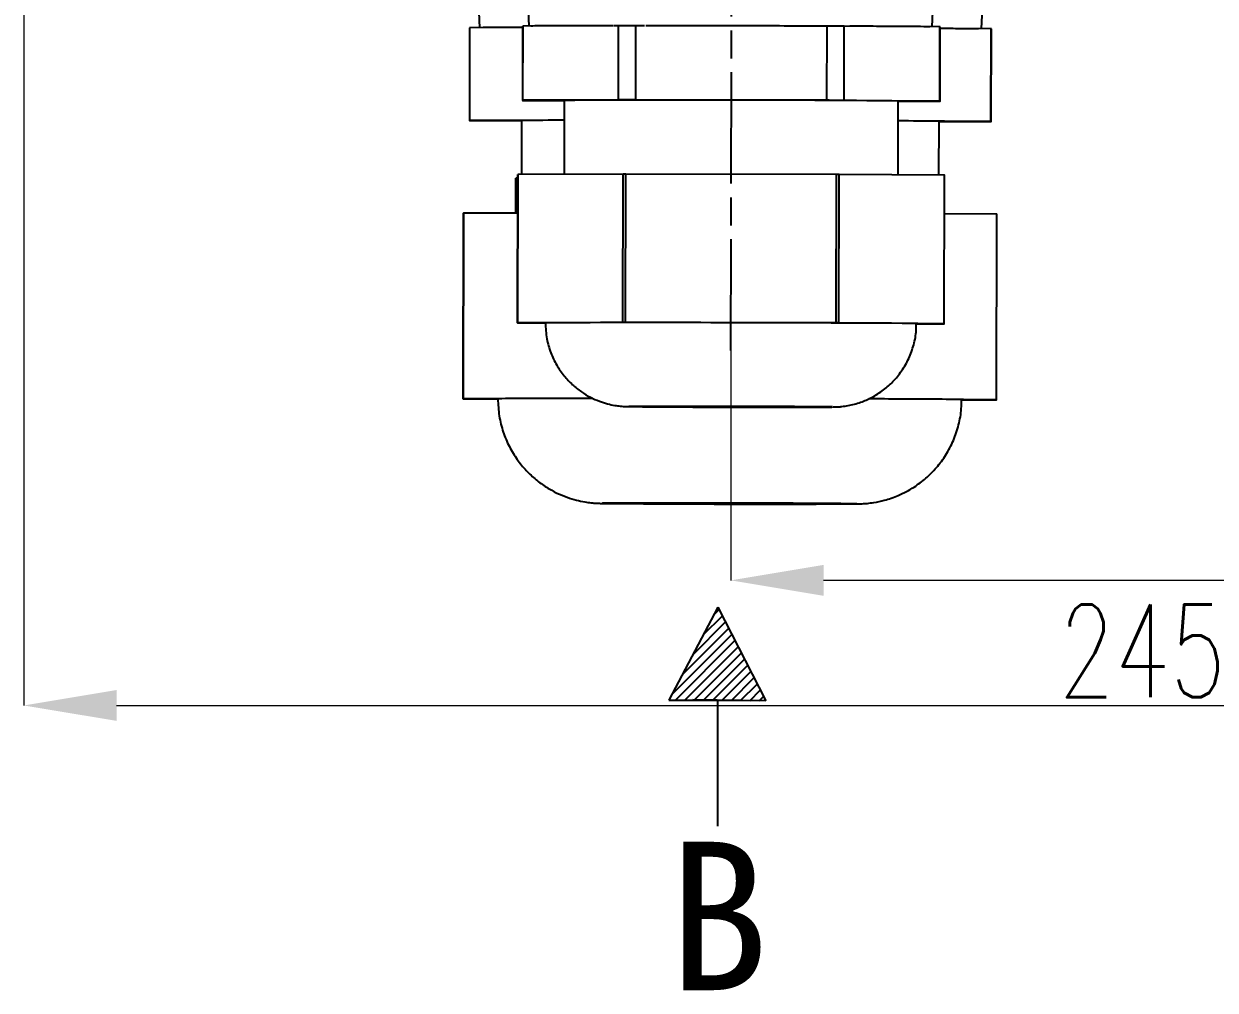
# Model space of a CAD drawing. Header units: millimetres. Extents: x 2462 to 4142, y 835 to 2023.
# Drawn here: x 2825.9 to 2954.3, y 1547.4 to 1651.6 of the extents above; entities that cross this region are included whole.
import ezdxf

# ---------------------------------------------------------------- set-up
doc = ezdxf.new("R2010")
doc.units = ezdxf.units.MM
doc.linetypes.add('AM_ISO08W050', pattern=[18, 12, -1.5, 3, -1.5])
for name, color, linetype, lineweight in [('AM_7', 4, 'AM_ISO08W050', 25), ('文字', 7, 'Continuous', 13), ('标注', 3, 'Continuous', 13)]:
    doc.layers.add(name, color=color, linetype=linetype, lineweight=lineweight)
doc.layers.add('layer 1', color=7, linetype='Continuous')
doc.styles.add('SLDTEXTSTYLE1', font='txt.shx', dxfattribs={"width": 0.7, "bigfont": 'gbcbig.shx'})
doc.styles.add('STYLE1', font='txt.shx', dxfattribs={"width": 0.8, "height": 3, "bigfont": 'hzdx.shx'})
doc.dimstyles.new('SLDDIMSTYLE12$0', dxfattribs={"dimtxt": 12, "dimasz": 10, "dimexe": 0, "dimexo": 0.0625, "dimgap": 0.875, "dimtad": 1, "dimdec": 1, "dimlfac": 1.8, "dimrnd": 1e-09, "dimzin": 12, "dimdsep": 46, "dimtxsty": 'SLDTEXTSTYLE1', "dimcen": 0.09, "dimdle": 8.16, "dimclrd": 3, "dimclre": 3, "dimadec": 0, "dimazin": 3, "dimtfac": 1, "dimtdec": 1, "dimtofl": 0, "dimtmove": 0, "dimatfit": 3, "dimfxl": 0, "dimfrac": 2, "dimtolj": 1, "dimlwd": 5, "dimlwe": 5, "dimarcsym": 0})

# ---------------------------------------------------------------- blocks, each defined once
blk = doc.blocks.new('*D27')
at = {"layer": 'Defpoints', "color": 0, "transparency": 16777216}
for p in [(2825.87, 1725.76), (3069.14, 1591.68), (3069.14, 1578.14)]:
    blk.add_point(p, dxfattribs=at)
at = {"layer": '标注', "color": 3, "lineweight": 5, "transparency": 16777216}
blk.add_line((2825.87, 1725.7), (2825.87, 1578.14), dxfattribs=at)
at = {"layer": '标注', "color": 3, "linetype": 'Continuous', "lineweight": 5, "transparency": 16777216}
for p, q in [((3069.14, 1591.62), (3069.14, 1578.14)), ((2835.87, 1578.14), (3059.14, 1578.14))]:
    blk.add_line(p, q, dxfattribs=at)
at = {"layer": '标注', "color": 3, "transparency": 16777216}
for points in [[(2835.87, 1579.81), (2835.87, 1576.48), (2825.87, 1578.14)], [(3059.14, 1579.81), (3059.14, 1576.48), (3069.14, 1578.14)]]:
    blk.add_solid(points, dxfattribs=at)
at = {"layer": '标注', "color": 0, "transparency": 16777216, "insert": (2946.44, 1584.02), "char_height": 10, "attachment_point": 5, "style": 'SLDTEXTSTYLE1'}
blk.add_mtext('\\A1;245', dxfattribs=at)
blk = doc.blocks.new('*D28')
at = {"layer": 'Defpoints', "color": 0, "transparency": 16777216}
for p in [(3069.18, 1643.32), (2902.09, 1619.41), (2902.09, 1591.63)]:
    blk.add_point(p, dxfattribs=at)
at = {"layer": '标注', "color": 3, "lineweight": 5, "transparency": 16777216}
blk.add_line((3069.18, 1643.26), (3069.18, 1591.63), dxfattribs=at)
at = {"layer": '标注', "color": 3, "linetype": 'Continuous', "lineweight": 5, "transparency": 16777216}
for p, q in [((2902.09, 1619.35), (2902.09, 1591.63)), ((3059.18, 1591.63), (2912.09, 1591.63))]:
    blk.add_line(p, q, dxfattribs=at)
at = {"layer": '标注', "color": 3, "transparency": 16777216}
for points in [[(2912.09, 1593.3), (2912.09, 1589.96), (2902.09, 1591.63)], [(3059.18, 1593.3), (3059.18, 1589.96), (3069.18, 1591.63)]]:
    blk.add_solid(points, dxfattribs=at)
at = {"layer": '标注', "color": 0, "transparency": 16777216, "insert": (2985.64, 1597.51), "char_height": 10, "attachment_point": 5, "style": 'SLDTEXTSTYLE1'}
blk.add_mtext('\\A1;160', dxfattribs=at)

msp = doc.modelspace()

# ---------------------------------------------------------------- hatches: boundary and pattern name
at = {"layer": 'layer 1'}
h = msp.add_hatch(dxfattribs=at)
h.set_pattern_fill('ANSI31', color=256, scale=0.225)
h.set_pattern_definition([(45, (-4216.9715, 2788.30475), (-0.50513941, 0.50513941), [])])
h.paths.add_polyline_path([(2900.7, 1588.741), (2895.42, 1578.705), (2900.632, 1578.705), (2905.842, 1578.634)])

# ---------------------------------------------------------------- linework, layer by layer
at = {"color": 7, "linetype": 'Continuous', "lineweight": 25}
for p, q in [((2879.9, 1661.389), (2880.317, 1651.394)), ((2923.785, 1651.314), (2924.24, 1661.306)), ((2929.115, 1651.118), (2929.57, 1661.107)), ((2874.69, 1658.341), (2874.987, 1651.22)), ((2873.926, 1651.212), (2873.907, 1641.212)), ((2873.939, 1641.216), (2873.958, 1651.216)), ((2879.653, 1651.237), (2873.958, 1651.216)), ((2879.653, 1651.389), (2879.638, 1643.389)), ((2879.664, 1643.392), (2879.679, 1651.392)), ((2889.435, 1651.427), (2879.679, 1651.392)), ((2889.987, 1651.429), (2889.504, 1651.427)), ((2889.972, 1643.429), (2889.987, 1651.429)), ((2891.831, 1643.429), (2891.846, 1651.429)), ((2892.777, 1651.427), (2891.846, 1651.429)), ((2911.161, 1651.392), (2892.941, 1651.427)), ((2912.461, 1651.39), (2911.325, 1651.392)), ((2912.446, 1643.39), (2912.461, 1651.39)), ((2914.305, 1643.383), (2914.32, 1651.383)), ((2924.628, 1651.307), (2914.32, 1651.383)), ((2924.613, 1643.308), (2924.628, 1651.307)), ((2924.638, 1643.304), (2924.653, 1651.304)), ((2930.144, 1651.111), (2924.653, 1651.151)), ((2930.125, 1641.111), (2930.144, 1651.111)), ((2930.157, 1641.107), (2930.176, 1651.106)), ((2889.972, 1643.429), (2879.664, 1643.392)), ((2879.664, 1643.385), (2884.138, 1643.352)), ((2884.138, 1643.38), (2884.123, 1635.408)), ((2912.446, 1643.39), (2891.831, 1643.429)), ((2924.613, 1643.308), (2914.305, 1643.383)), ((2920.123, 1635.34), (2920.138, 1643.313)), ((2920.138, 1643.285), (2924.613, 1643.301)), ((2884.134, 1641.253), (2873.939, 1641.216)), ((2873.939, 1641.208), (2879.532, 1641.167)), ((2879.532, 1641.202), (2879.521, 1635.392)), ((2930.125, 1641.111), (2920.134, 1641.184)), ((2924.521, 1635.308), (2924.532, 1641.117)), ((2924.532, 1641.082), (2930.125, 1641.102)), ((2878.917, 1635.012), (2878.909, 1631.234)), ((2878.91, 1631.234), (2878.917, 1635.012)), ((2879.123, 1635.013), (2878.917, 1635.012)), ((2879.123, 1635.39), (2879.093, 1619.39)), ((2879.094, 1619.39), (2879.124, 1635.39)), ((2890.482, 1635.431), (2879.124, 1635.39)), ((2890.452, 1619.431), (2890.482, 1635.431)), ((2890.735, 1619.431), (2890.765, 1635.431)), ((2913.481, 1635.388), (2890.765, 1635.431)), ((2913.451, 1619.388), (2913.481, 1635.388)), ((2913.735, 1619.387), (2913.765, 1635.387)), ((2925.123, 1635.304), (2913.765, 1635.387)), ((2925.093, 1619.304), (2925.123, 1635.304)), ((2925.093, 1619.303), (2925.123, 1635.303)), ((2873.264, 1631.213), (2873.226, 1611.214)), ((2873.227, 1611.214), (2873.264, 1631.214)), ((2879.115, 1631.235), (2873.264, 1631.214)), ((2930.763, 1631.106), (2925.115, 1631.147)), ((2930.725, 1611.106), (2930.763, 1631.106)), ((2930.726, 1611.106), (2930.763, 1631.105)), ((2884.773, 1619.411), (2879.094, 1619.39)), ((2890.452, 1619.431), (2884.773, 1619.411)), ((2902.093, 1619.41), (2890.735, 1619.431)), ((2913.451, 1619.388), (2902.093, 1619.41)), ((2879.094, 1619.389), (2882.094, 1619.367)), ((2919.414, 1619.345), (2913.735, 1619.387)), ((2925.093, 1619.304), (2919.414, 1619.345)), ((2922.053, 1619.292), (2925.093, 1619.303)), ((2880.325, 1611.24), (2873.227, 1611.214)), ((2873.227, 1611.213), (2876.977, 1611.185)), ((2887.203, 1611.264), (2880.325, 1611.24)), ((2923.627, 1611.158), (2916.935, 1611.207)), ((2930.725, 1611.106), (2923.627, 1611.158)), ((2926.934, 1611.091), (2930.725, 1611.105)), ((2891.105, 1610.37), (2891.076, 1610.367)), ((2891.076, 1610.367), (2891.219, 1610.361)), ((2888.255, 1599.939), (2888.205, 1599.935))]:
    msp.add_line(p, q, dxfattribs=at)
at = {"color": 7, "linetype": 'Continuous', "lineweight": 25, "flags": 128}
for points in [[(2891.846, 1651.429), (2891.608, 1651.429), (2891.371, 1651.429), (2891.137, 1651.429), (2890.903, 1651.429), (2890.672, 1651.429), (2890.442, 1651.429), (2890.213, 1651.429), (2889.987, 1651.429)], [(2914.32, 1651.383), (2914.093, 1651.384), (2913.865, 1651.385), (2913.635, 1651.386), (2913.403, 1651.387), (2913.17, 1651.387), (2912.935, 1651.388), (2912.699, 1651.389), (2912.461, 1651.39)], [(2879.664, 1643.392), (2879.653, 1643.391), (2879.645, 1643.39), (2879.64, 1643.39), (2879.638, 1643.389), (2879.64, 1643.388), (2879.645, 1643.387), (2879.653, 1643.386), (2879.664, 1643.385)], [(2891.831, 1643.429), (2891.593, 1643.429), (2891.356, 1643.429), (2891.122, 1643.429), (2890.888, 1643.429), (2890.657, 1643.429), (2890.427, 1643.429), (2890.198, 1643.429), (2889.972, 1643.429)], [(2914.305, 1643.383), (2914.078, 1643.384), (2913.85, 1643.385), (2913.62, 1643.386), (2913.388, 1643.387), (2913.155, 1643.387), (2912.92, 1643.388), (2912.684, 1643.389), (2912.446, 1643.39)], [(2924.613, 1643.301), (2924.624, 1643.302), (2924.632, 1643.302), (2924.637, 1643.303), (2924.638, 1643.304), (2924.637, 1643.305), (2924.632, 1643.306), (2924.624, 1643.307), (2924.613, 1643.308)], [(2873.939, 1641.216), (2873.925, 1641.215), (2873.915, 1641.214), (2873.909, 1641.213), (2873.907, 1641.212), (2873.909, 1641.211), (2873.915, 1641.21), (2873.925, 1641.209), (2873.939, 1641.208)], [(2930.125, 1641.102), (2930.139, 1641.103), (2930.149, 1641.104), (2930.155, 1641.105), (2930.157, 1641.107), (2930.155, 1641.108), (2930.149, 1641.109), (2930.139, 1641.11), (2930.125, 1641.111)], [(2890.765, 1635.431), (2890.73, 1635.431), (2890.694, 1635.431), (2890.659, 1635.431), (2890.623, 1635.431), (2890.588, 1635.431), (2890.552, 1635.431), (2890.517, 1635.431), (2890.482, 1635.431)], [(2913.765, 1635.387), (2913.73, 1635.387), (2913.694, 1635.387), (2913.659, 1635.387), (2913.623, 1635.388), (2913.588, 1635.388), (2913.552, 1635.388), (2913.517, 1635.388), (2913.481, 1635.388)], [(2890.735, 1619.431), (2890.7, 1619.431), (2890.664, 1619.431), (2890.629, 1619.431), (2890.593, 1619.431), (2890.558, 1619.431), (2890.522, 1619.431), (2890.487, 1619.431), (2890.452, 1619.431)], [(2913.735, 1619.387), (2913.699, 1619.387), (2913.664, 1619.387), (2913.629, 1619.388), (2913.593, 1619.388), (2913.558, 1619.388), (2913.522, 1619.388), (2913.487, 1619.388), (2913.451, 1619.388)], [(2922.093, 1619.309), (2922.093, 1619.309), (2921.922, 1619.318), (2921.412, 1619.327), (2920.571, 1619.336), (2919.414, 1619.345)], [(2891.859, 1610.366), (2892.044, 1610.359), (2892.591, 1610.352), (2893.481, 1610.345), (2894.682, 1610.338), (2896.15, 1610.332), (2897.832, 1610.325), (2899.667, 1610.32), (2901.59, 1610.315), (2903.53, 1610.312), (2905.418, 1610.31), (2907.185, 1610.309), (2908.767, 1610.31), (2910.107, 1610.312), (2911.158, 1610.315), (2911.88, 1610.319), (2912.247, 1610.324), (2912.247, 1610.331), (2911.88, 1610.337), (2911.158, 1610.344), (2910.108, 1610.351), (2908.767, 1610.358), (2907.185, 1610.365), (2905.418, 1610.371), (2903.53, 1610.376), (2901.59, 1610.38), (2899.667, 1610.382), (2897.832, 1610.384), (2896.15, 1610.384), (2894.682, 1610.383), (2893.481, 1610.38), (2892.591, 1610.376), (2892.044, 1610.372), (2891.859, 1610.366)], [(2912.943, 1610.321), (2913.032, 1610.323), (2913.047, 1610.329)], [(2888.205, 1599.935), (2888.383, 1599.928), (2888.465, 1599.927)], [(2889.183, 1599.934), (2889.367, 1599.926), (2889.913, 1599.919), (2890.805, 1599.911), (2892.018, 1599.903), (2893.517, 1599.895), (2895.259, 1599.888), (2897.193, 1599.881), (2899.264, 1599.875), (2901.413, 1599.87), (2903.577, 1599.867), (2905.694, 1599.864), (2907.704, 1599.863), (2909.549, 1599.863), (2911.175, 1599.864), (2912.536, 1599.867), (2913.592, 1599.871), (2914.314, 1599.876), (2914.68, 1599.882), (2914.68, 1599.889), (2914.314, 1599.897), (2913.592, 1599.904), (2912.536, 1599.912), (2911.175, 1599.92), (2909.549, 1599.928), (2907.705, 1599.935), (2905.695, 1599.941), (2903.577, 1599.946), (2901.413, 1599.951), (2899.264, 1599.954), (2897.193, 1599.956), (2895.259, 1599.956), (2893.517, 1599.956), (2892.018, 1599.954), (2890.805, 1599.95), (2889.913, 1599.946), (2889.367, 1599.94), (2889.183, 1599.934)], [(2915.493, 1599.877), (2915.66, 1599.88), (2915.66, 1599.887), (2915.646, 1599.888)]]:
    msp.add_lwpolyline(points, dxfattribs=at)
at = {"color": 7, "linetype": 'Continuous', "lineweight": 25}
for centre, radius, start, end in [((3026.233, 1748.397), 99, 189.79776, 259.98721), ((3026.491, 1748.729), 98.897, 189.98805, 260.15852), ((2873.955, 1651.116), 0.1, 88.14259, 106.6726), ((2879.676, 1651.312), 0.0802, 88.14259, 106.6726), ((2924.631, 1651.237), 0.0702, 71.77555, 92.98046), ((2930.149, 1651.023), 0.0878, 71.77555, 92.98046), ((2897.954, -583.692), 2227.115, 89.429259, 90.355422), ((2883.538, 1412.347), 228.89, 89.8507, 91.00272), ((2919.803, 1420.042), 221.126, 88.77453, 89.91419), ((2925.123, 1635.303), 0.000516, 268.25223, 91.64011), ((2873.264, 1631.213), 0.000993, 102.03411, 160.71318), ((2930.762, 1631.105), 0.000945, 17.40058, 79.46871), ((2884.284, 1533.179), 86.233, 89.67516, 91.45567), ((2893.203, -2107.482), 3726.902, 89.863332, 90.12961), ((2896.977, -2107.53), 3726.943, 89.655072, 89.921349), ((2879.094, 1619.39), 0.000516, 88.25223, 271.64011), ((2925.093, 1619.303), 0.000516, 268.25223, 91.64011), ((2873.227, 1611.214), 0.000645, 88.25223, 271.64011), ((2879.714, 1503.443), 107.798, 89.6752, 91.45559), ((2887.747, -833.523), 2444.773, 90.014051, 90.173933), ((2907.156, -810.483), 2421.697, 89.610306, 89.76716), ((2923.833, 1503.363), 107.796, 88.32904, 90.10951), ((2930.725, 1611.106), 0.000645, 268.25223, 91.64011), ((2899.382, 175.548), 1434.846, 89.454339, 90.330503), ((2905.19, 3272.147), 1661.844, 269.518311, 270.267301), ((2898.369, -317.292), 1917.258, 89.483696, 90.302264), ((2905.929, 3736.568), 2136.713, 269.531711, 270.256472)]:
    msp.add_arc(centre, radius, start, end, dxfattribs=at)
for points, knots in [([(2879.653, 1651.248), (2879.236, 1651.247), (2877.935, 1651.243), (2876.512, 1651.235), (2875.495, 1651.227), (2875.355, 1651.222), (2875.337, 1651.221)], [0, 0, 0, 0, 0.17997967, 0.56093249, 0.94188532, 1, 1, 1, 1]), ([(2889.435, 1651.427), (2888.487, 1651.426), (2886.406, 1651.425), (2883.866, 1651.42), (2881.866, 1651.412), (2880.715, 1651.403), (2880.565, 1651.397), (2880.513, 1651.394)], [0, 0, 0, 0, 0.1912715, 0.4202331, 0.6491947, 0.8781563, 1, 1, 1, 1]), ([(2914.223, 1651.381), (2914.19, 1651.382), (2913.062, 1651.387), (2910.384, 1651.395), (2906.33, 1651.407), (2902.043, 1651.417), (2897.805, 1651.423), (2894.709, 1651.426), (2893.204, 1651.427), (2892.941, 1651.427)], [0, 0, 0, 0, 0.0056372, 0.1964594, 0.3872817, 0.5781039, 0.7689261, 0.9597483, 1, 1, 1, 1]), ([(2923.546, 1651.315), (2923.502, 1651.317), (2923.354, 1651.324), (2922.231, 1651.336), (2920.236, 1651.352), (2917.765, 1651.366), (2915.767, 1651.375), (2914.902, 1651.378)], [0, 0, 0, 0, 0.102677, 0.3410708, 0.5794646, 0.8178584, 1, 1, 1, 1]), ([(2924.653, 1651.162), (2925.039, 1651.16), (2926.292, 1651.152), (2927.657, 1651.138), (2928.639, 1651.127), (2928.766, 1651.121), (2928.779, 1651.121)], [0, 0, 0, 0, 0.1740032, 0.5643647, 0.9547261, 1, 1, 1, 1]), ([(2882.093, 1619.376), (2882.124, 1618.809), (2882.182, 1617.716), (2882.632, 1616.184), (2883.27, 1614.839), (2884.07, 1613.684), (2884.976, 1612.724), (2885.942, 1611.955), (2886.923, 1611.367), (2887.874, 1610.943), (2888.753, 1610.662), (2889.505, 1610.499), (2890.085, 1610.419), (2890.467, 1610.387), (2890.679, 1610.375), (2890.838, 1610.369), (2890.946, 1610.366), (2891.017, 1610.364), (2891.045, 1610.364)], [0, 0, 0, 0, 0.1133425, 0.2183903, 0.3172287, 0.4104737, 0.4983061, 0.5805998, 0.6569561, 0.7266867, 0.7887391, 0.8413933, 0.8810494, 0.9070619, 0.9248469, 0.9443045, 0.9783428, 1, 1, 1, 1]), ([(2913.131, 1610.323), (2913.173, 1610.324), (2913.256, 1610.325), (2913.413, 1610.329), (2913.689, 1610.343), (2914.139, 1610.381), (2914.964, 1610.501), (2916.053, 1610.791), (2917.345, 1611.352), (2918.524, 1612.1), (2919.616, 1613.071), (2920.546, 1614.205), (2921.313, 1615.545), (2921.832, 1617.03), (2922.094, 1618.309), (2922.063, 1619.074), (2922.053, 1619.309)], [0, 0, 0, 0, 0.0337499, 0.0678468, 0.088896, 0.1183613, 0.1642212, 0.2579726, 0.3440946, 0.4467377, 0.5374057, 0.6370212, 0.7404961, 0.8461457, 0.9529083, 1, 1, 1, 1]), ([(2876.976, 1611.196), (2877.005, 1610.579), (2877.061, 1609.366), (2877.507, 1607.633), (2878.165, 1606.059), (2879.01, 1604.67), (2879.989, 1603.474), (2881.06, 1602.474), (2882.18, 1601.667), (2883.306, 1601.043), (2884.395, 1600.588), (2885.402, 1600.28), (2886.27, 1600.097), (2886.944, 1600.003), (2887.406, 1599.963), (2887.679, 1599.947), (2887.879, 1599.938), (2888.072, 1599.932), (2888.202, 1599.93), (2888.284, 1599.928)], [0, 0, 0, 0, 0.0963058, 0.1893791, 0.2778809, 0.3622221, 0.4425328, 0.5187493, 0.5906334, 0.6577628, 0.7194943, 0.7748731, 0.8222878, 0.8583636, 0.882481, 0.9003796, 0.9185243, 0.948509, 1, 1, 1, 1]), ([(2915.7, 1599.878), (2915.768, 1599.879), (2915.886, 1599.881), (2916.089, 1599.887), (2916.387, 1599.9), (2916.872, 1599.937), (2917.643, 1600.034), (2918.771, 1600.274), (2920.256, 1600.785), (2921.767, 1601.588), (2923.142, 1602.624), (2924.3, 1603.787), (2925.307, 1605.155), (2926.119, 1606.703), (2926.673, 1608.382), (2926.963, 1609.873), (2926.942, 1610.79), (2926.934, 1611.113)], [0, 0, 0, 0, 0.0436283, 0.0757059, 0.0982783, 0.1237154, 0.1613417, 0.2228413, 0.3067761, 0.4096861, 0.4927344, 0.5789681, 0.6690426, 0.7612674, 0.8547308, 0.948872, 1, 1, 1, 1])]:
    msp.add_open_spline(points, degree=3, knots=knots, dxfattribs=at)
at = {"layer": 'AM_7'}
msp.add_line((2902.087, 1616.41), (2902.313, 1722.409), dxfattribs=at)
at = {"layer": 'layer 1'}
for p, q in [((2900.7, 1588.741), (2895.42, 1578.705)), ((2900.7, 1588.741), (2905.842, 1578.634)), ((2895.42, 1578.705), (2903.28, 1578.705)), ((2905.842, 1578.634), (2897.984, 1578.741)), ((2900.632, 1578.705), (2900.632, 1565.11))]:
    msp.add_line(p, q, dxfattribs=at)

# ---------------------------------------------------------------- texts
at = {"layer": '文字', "insert": (2900.715, 1555.443), "char_height": 16, "width": 240, "attachment_point": 5, "style": 'STYLE1'}
msp.add_mtext('\\pt176;{\\fSimSun|b0|i0|c134|p2;\\W1;B}', dxfattribs=at)

# ---------------------------------------------------------------- dimensions: what is measured, and where the dimension line sits
at = {"layer": '标注'}
dim = msp.add_linear_dim(base=(3069.136, 1578.143), p1=(2825.874, 1725.765), p2=(3069.136, 1591.684), text='245', dimstyle='SLDDIMSTYLE12$0', override={"dimtxt": 10, "dimtdec": 3, "dimtzin": 0}, dxfattribs=at)
dim.commit()
dim.dimension.update_dxf_attribs({"geometry": '*D27', "text_midpoint": (2946.443, 1578.143), "dimtype": 160})
dim = msp.add_linear_dim(base=(2902.093, 1591.631), p1=(3069.182, 1643.319), p2=(2902.093, 1619.41), text='160', dimstyle='SLDDIMSTYLE12$0', override={"dimtxt": 10, "dimtdec": 3, "dimtzin": 0}, dxfattribs=at)
dim.commit()
dim.dimension.update_dxf_attribs({"geometry": '*D28', "text_midpoint": (2985.638, 1597.506)})

doc.saveas('drawing.dxf')
